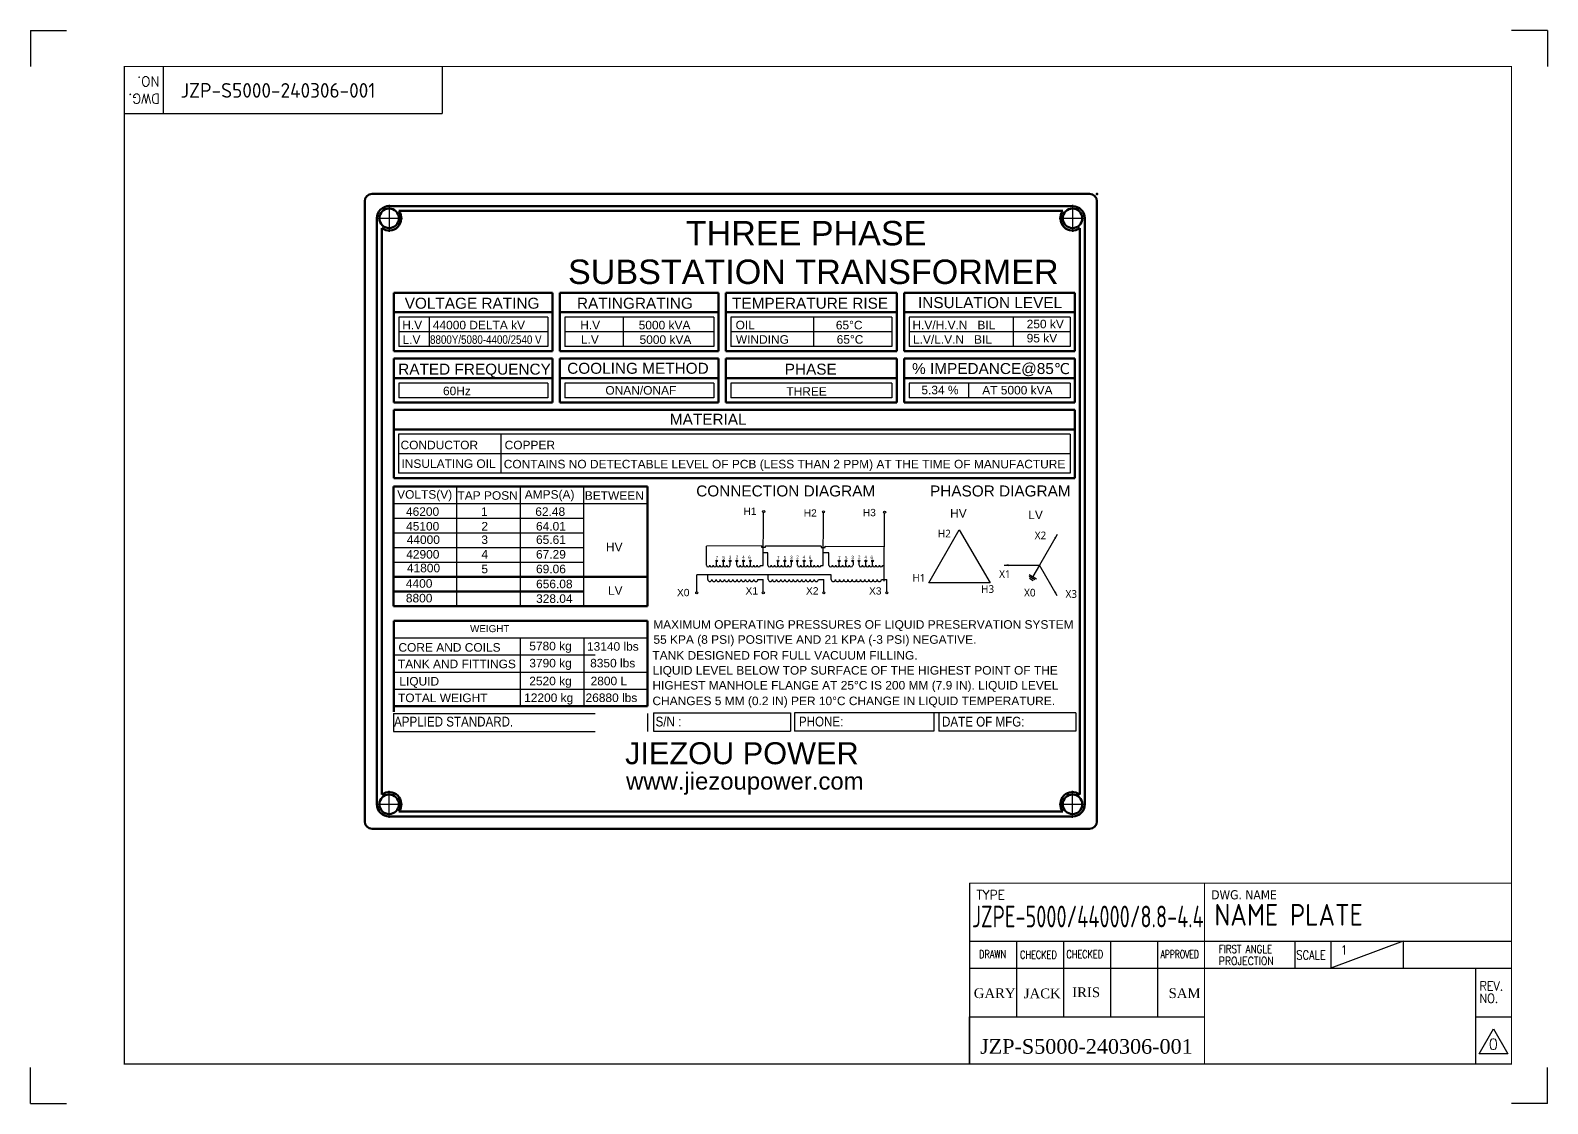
# Model space of a CAD drawing. Header units: millimetres. Extents: x 170275 to 421125, y -418833 to -203687.
# Drawn here: x 182900 to 183522, y -211399 to -210960 of the extents above; entities that cross this region are included whole.
import ezdxf
from ezdxf.enums import TextEntityAlignment as Align

# ---------------------------------------------------------------- set-up
doc = ezdxf.new("R2010")
doc.units = ezdxf.units.MM
doc.header["$LTSCALE"] = 13
doc.linetypes.add('CENTER', pattern=[50.8, 31.75, -6.35, 6.35, -6.35])
doc.linetypes.add('HIDDEN', pattern=[9.525, 6.35, -3.175])
doc.layers.get('0').update_dxf_attribs({"color": 1, "linetype": 'CENTER'})
for name, color, linetype in [('1', 4, 'Continuous'), ('2', 3, 'Continuous'), ('4', 2, 'HIDDEN'), ('粗实线', 4, 'Continuous')]:
    doc.layers.add(name, color=color, linetype=linetype)
doc.layers.add('paper', color=254, linetype='Continuous', plot=False)
doc.layers.add('标注、文本', color=3, linetype='Continuous', lineweight=25)
doc.layers.add('铁心', color=3, linetype='Continuous', lineweight=0)
doc.styles.add('Arial_txtstyle_2.50_0_0', font='arial.ttf')
doc.styles.add('hztxt', font='tssdeng.shx', dxfattribs={"bigfont": 'hztxt.shx'})
doc.styles.add('Note Text (ANSI)', font='arial.ttf')
doc.styles.add('ROMANS', font='romans.shx', dxfattribs={"bigfont": 'whgtxt.shx'})
doc.styles.get("Standard").update_dxf_attribs({"font": 'gbenor.shx', "bigfont": 'gbcbig.shx'})
doc.styles.add('Tahoma_txtstyle_30.40_0_0', font='tahoma.ttf')
doc.styles.add('Times New Roman_txtstyle_888.03_0_0888.0300', font='times.ttf', dxfattribs={"height": 888.03})
doc.styles.add('宋体', font='', dxfattribs={"width": 0.6})
doc.styles.get('宋体').set_extended_font_data('Microsoft YaHei')

msp = doc.modelspace()

# ---------------------------------------------------------------- linework, layer by layer
at = {"color": 0}
for p, q in [((183047.43, -211031.32), (183047.43, -211042.32)), ((183327.43, -211031.32), (183327.43, -211042.32)), ((183041.93, -211036.82), (183052.93, -211036.82)), ((183321.93, -211036.82), (183332.93, -211036.82)), ((183047.43, -211282.32), (183047.43, -211271.32)), ((183327.43, -211282.32), (183327.43, -211271.32)), ((183041.93, -211276.82), (183052.93, -211276.82)), ((183321.93, -211276.82), (183332.93, -211276.82))]:
    msp.add_line(p, q, dxfattribs=at)
at = {"layer": '1', "const_width": 0.518}
msp.add_lwpolyline([(182938.93, -211383.14), (183507.27, -211383.14), (183507.27, -210974.65), (182938.93, -210974.65), (182938.93, -211383.14)], dxfattribs=at)
at = {"layer": '2'}
for p, q in [((182954.92, -210974.65), (182954.92, -210993.89)), ((183069.18, -210974.65), (183069.18, -210993.89)), ((182938.93, -210993.89), (183069.18, -210993.89)), ((183285.26, -211309.14), (183285.26, -211383.14)), ((183285.26, -211332.82), (183507.27, -211332.82)), ((183304.5, -211332.82), (183304.5, -211363.85)), ((183323.74, -211332.82), (183323.74, -211363.85)), ((183342.98, -211332.82), (183342.98, -211363.85)), ((183362.23, -211332.82), (183362.23, -211363.85)), ((183418.47, -211332.82), (183418.47, -211343.92)), ((183462.87, -211332.82), (183433.27, -211343.92)), ((183433.27, -211332.82), (183433.27, -211343.92)), ((183462.87, -211332.82), (183462.87, -211343.92)), ((183285.26, -211343.92), (183381.47, -211343.92)), ((183381.47, -211343.92), (183507.27, -211343.92)), ((183492.47, -211343.92), (183492.47, -211383.14)), ((183285.26, -211363.85), (183381.47, -211363.85)), ((183285.26, -211383.09), (183285.26, -211363.85)), ((183492.47, -211363.85), (183507.27, -211363.85)), ((183493.95, -211379.07), (183499.87, -211368.81)), ((183499.87, -211368.81), (183505.79, -211379.07)), ((183505.79, -211379.07), (183493.95, -211379.07))]:
    msp.add_line(p, q, dxfattribs=at)
at = {"layer": '2', "color": 0}
for p, q in [((183268.48, -211186.14), (183281.04, -211164.38)), ((183281.04, -211164.38), (183293.61, -211186.14)), ((183199.97, -211171.03), (183177.43, -211171.04)), ((183177.43, -211178.89), (183177.43, -211171.04)), ((183202.59, -211173.8), (183200.81, -211173.79)), ((183227.63, -211173.8), (183225.31, -211173.79)), ((183173.46, -211182.86), (183173.46, -211182.84)), ((183309.67, -211182.73), (183312.62, -211184.43)), ((183313.85, -211178.89), (183311.14, -211183.58)), ((183293.61, -211186.14), (183268.48, -211186.14)), ((183309.68, -211183.45), (183311.99, -211184.78)), ((183309.76, -211184.27), (183311.24, -211185.12))]:
    msp.add_line(p, q, dxfattribs=at)
at = {"layer": '2', "color": 0, "linetype": 'Continuous'}
for p, q in [((183049.23, -211165.65), (183127.23, -211165.65)), ((183049.23, -211171.65), (183127.23, -211171.65)), ((183199.97, -211171.03), (183199.97, -211171.57)), ((183199.97, -211171.57), (183201.59, -211171.57)), ((183201.59, -211171.57), (183201.59, -211171.03)), ((183201.59, -211171.03), (183224.49, -211171.03)), ((183224.49, -211171.14), (183224.49, -211171.68)), ((183224.49, -211171.68), (183226.11, -211171.68)), ((183226.11, -211171.68), (183226.11, -211171.14)), ((183226.11, -211171.14), (183250.37, -211171.25)), ((183049.23, -211177.65), (183127.23, -211177.65)), ((183049.3, -211222.64), (183153.3, -211222.64)), ((183049.3, -211229.64), (183153.3, -211229.64)), ((183049.3, -211236.64), (183153.3, -211236.64)), ((183270.56, -211239.33), (183213.48, -211239.33))]:
    msp.add_line(p, q, dxfattribs=at)
for points in [[(183200.74, -211178.97), (183200.88, -211157.38)], [(183225.29, -211178.97), (183225.39, -211157.49)], [(183250.31, -211185.47), (183250.43, -211157.6)]]:
    msp.add_lwpolyline(points, dxfattribs=at)
at = {"layer": '2', "color": 0}
for points in [[(183321.11, -211166.32), (183313.85, -211178.89)], [(183299.35, -211178.89), (183313.85, -211178.89)], [(183321.11, -211191.45), (183313.85, -211178.89)]]:
    msp.add_lwpolyline(points, dxfattribs=at)
for points in [[(183321.11, -211166.32, 0, 0.871, 0), (183320.24, -211167.83, 0.871, 0.871, 0)], [(183299.35, -211178.89, 0, 0.871, 0), (183301.09, -211178.89, 0.871, 0.871, 0)], [(183321.11, -211191.45, 0, 0.871, 0), (183320.24, -211189.94, 0.871, 0.871, 0)]]:
    msp.add_lwpolyline(points, format="xyseb", dxfattribs=at)
at = {"layer": '4', "color": 0, "linetype": 'ByBlock', "lineweight": -3}
for p, q in [((183051.44, -211077.29), (183051.44, -211089.29)), ((183112.41, -211077.29), (183051.44, -211077.29)), ((183063.86, -211077.29), (183063.86, -211089.29)), ((183112.41, -211077.29), (183112.41, -211089.29)), ((183119.44, -211077.29), (183119.44, -211089.29)), ((183180.41, -211077.29), (183119.44, -211077.29)), ((183143.29, -211077.29), (183143.29, -211089.29)), ((183180.41, -211077.29), (183180.41, -211089.29)), ((183187.46, -211077.29), (183187.46, -211089.29)), ((183253.43, -211077.29), (183187.46, -211077.29)), ((183221.3, -211077.29), (183221.3, -211089.29)), ((183253.43, -211077.29), (183253.43, -211089.29)), ((183260.44, -211077.29), (183260.44, -211089.29)), ((183326.43, -211077.29), (183260.44, -211077.29)), ((183303.09, -211077.29), (183303.09, -211089.29)), ((183326.43, -211077.29), (183326.43, -211089.29)), ((183112.41, -211083.29), (183051.44, -211083.29)), ((183180.41, -211083.29), (183119.44, -211083.29)), ((183253.43, -211083.29), (183187.46, -211083.29)), ((183326.43, -211083.29), (183260.44, -211083.29)), ((183112.41, -211089.29), (183051.44, -211089.29)), ((183180.41, -211089.29), (183119.44, -211089.29)), ((183253.43, -211089.29), (183187.46, -211089.29)), ((183326.43, -211089.29), (183260.44, -211089.29)), ((183051.44, -211104.29), (183051.44, -211110.29)), ((183112.41, -211104.29), (183051.44, -211104.29)), ((183112.41, -211104.29), (183112.41, -211110.29)), ((183119.44, -211104.29), (183119.44, -211110.29)), ((183180.41, -211104.29), (183119.44, -211104.29)), ((183180.41, -211104.29), (183180.41, -211110.29)), ((183187.46, -211104.29), (183187.46, -211110.29)), ((183253.43, -211104.29), (183187.46, -211104.29)), ((183253.43, -211104.29), (183253.43, -211110.29)), ((183260.44, -211104.29), (183260.44, -211110.29)), ((183326.43, -211104.29), (183260.44, -211104.29)), ((183284.82, -211104.29), (183284.82, -211110.29)), ((183326.43, -211104.29), (183326.43, -211110.29)), ((183112.41, -211110.29), (183051.44, -211110.29)), ((183180.41, -211110.29), (183119.44, -211110.29)), ((183253.43, -211110.29), (183187.46, -211110.29)), ((183326.43, -211110.29), (183260.44, -211110.29)), ((183051.33, -211125.25), (183051.33, -211141.25)), ((183326.43, -211125.25), (183051.33, -211125.25)), ((183093.19, -211125.25), (183093.19, -211141.25)), ((183326.43, -211125.25), (183326.43, -211141.25)), ((183326.43, -211133.25), (183051.33, -211133.25)), ((183326.43, -211141.25), (183051.33, -211141.25)), ((183049.23, -211153.65), (183153.23, -211153.65)), ((183049.3, -211208.64), (183153.3, -211208.64))]:
    msp.add_line(p, q, dxfattribs=at)
at = {"layer": '4', "color": 0, "lineweight": -3}
for p, q in [((183075.23, -211195.65), (183075.23, -211146.65)), ((183101.23, -211195.65), (183101.23, -211146.65)), ((183127.23, -211195.65), (183127.23, -211146.65)), ((183049.23, -211159.65), (183127.23, -211159.65)), ((183101.3, -211236.64), (183101.3, -211208.64)), ((183127.3, -211236.64), (183127.3, -211208.64)), ((183049.3, -211215.64), (183153.3, -211215.64)), ((183049.29, -211239.59), (183153.27, -211239.59)), ((183049.29, -211239.59), (183049.29, -211247.07)), ((183153.27, -211239.59), (183153.27, -211247.07)), ((183155.8, -211239.33), (183211.83, -211239.33)), ((183155.8, -211239.33), (183155.8, -211246.8)), ((183211.83, -211239.33), (183211.83, -211246.8)), ((183213.48, -211239.33), (183213.48, -211246.8)), ((183328.81, -211239.33), (183257.19, -211239.33)), ((183270.56, -211239.33), (183270.56, -211246.8)), ((183272.6, -211239.33), (183272.6, -211246.8)), ((183328.81, -211239.33), (183328.81, -211246.8)), ((183049.29, -211247.07), (183153.27, -211247.07)), ((183155.8, -211246.8), (183211.83, -211246.8)), ((183270.56, -211246.8), (183213.48, -211246.8)), ((183328.81, -211246.8), (183272.6, -211246.8))]:
    msp.add_line(p, q, dxfattribs=at)
at = {"layer": 'paper'}
for p, q in [((182900.45, -210959.84), (182900.45, -210974.65)), ((182900.45, -210959.84), (182915.25, -210959.84)), ((183522.07, -210959.84), (183507.27, -210959.84)), ((183522.07, -210959.84), (183522.07, -210974.65)), ((182900.45, -211399.42), (182900.45, -211384.62)), ((183522.07, -211399.42), (183522.07, -211384.62)), ((182900.45, -211399.42), (182915.25, -211399.42)), ((183522.07, -211399.42), (183507.27, -211399.42))]:
    msp.add_line(p, q, dxfattribs=at)
at = {"layer": '标注、文本', "color": 0}
for p, q in [((183202.59, -211178.96), (183202.59, -211173.8)), ((183227.63, -211178.96), (183227.63, -211173.8)), ((183228.56, -211182.84), (183173.46, -211182.84)), ((183173.46, -211189.75), (183173.46, -211182.86)), ((183177.97, -211184.75), (183177.97, -211182.84)), ((183181.6, -211178.89), (183181.6, -211177.5)), ((183184.38, -211178.89), (183184.38, -211177.5)), ((183187.15, -211178.89), (183187.15, -211177.5)), ((183189.86, -211178.89), (183189.86, -211177.5)), ((183192.64, -211178.89), (183192.64, -211177.5)), ((183195.42, -211178.89), (183195.42, -211177.5)), ((183199.58, -211178.96), (183200.74, -211178.97)), ((183202.74, -211184.75), (183202.74, -211182.84)), ((183206.75, -211178.89), (183206.75, -211177.5)), ((183209.53, -211178.89), (183209.53, -211177.5)), ((183212.31, -211178.89), (183212.31, -211177.5)), ((183214.68, -211178.89), (183214.68, -211177.5)), ((183217.46, -211178.89), (183217.46, -211177.5)), ((183220.24, -211178.89), (183220.24, -211177.5)), ((183224.4, -211178.96), (183225.26, -211178.97)), ((183228.56, -211184.78), (183228.56, -211182.84)), ((183231.8, -211178.89), (183231.8, -211177.5)), ((183234.58, -211178.89), (183234.58, -211177.5)), ((183237.69, -211178.89), (183237.69, -211177.5)), ((183239.95, -211178.89), (183239.95, -211177.5)), ((183242.73, -211178.89), (183242.73, -211177.5)), ((183245.51, -211178.89), (183245.51, -211177.5)), ((183249.67, -211178.96), (183250.32, -211178.97)), ((183198.54, -211184.76), (183200.74, -211184.77)), ((183200.74, -211189.74), (183200.74, -211184.76)), ((183223.31, -211184.75), (183225.51, -211184.76)), ((183225.51, -211189.74), (183225.51, -211184.76)), ((183249.14, -211184.78), (183251.33, -211184.79)), ((183251.33, -211189.77), (183251.33, -211184.79))]:
    msp.add_line(p, q, dxfattribs=at)
for centre, radius in [((183200.9, -211156.94), 0.434), ((183225.4, -211157.06), 0.434), ((183250.45, -211157.17), 0.434), ((183181.61, -211177.15), 0.352), ((183184.39, -211177.15), 0.352), ((183187.16, -211177.15), 0.352), ((183189.87, -211177.15), 0.352), ((183192.65, -211177.15), 0.352), ((183195.43, -211177.15), 0.352), ((183206.76, -211177.15), 0.352), ((183209.54, -211177.15), 0.352), ((183212.32, -211177.15), 0.352), ((183214.69, -211177.15), 0.352), ((183217.47, -211177.15), 0.352), ((183220.25, -211177.15), 0.352), ((183231.81, -211177.15), 0.352), ((183234.59, -211177.15), 0.352), ((183237.36, -211177.15), 0.352), ((183239.96, -211177.15), 0.352), ((183242.74, -211177.15), 0.352), ((183245.51, -211177.15), 0.352), ((183173.46, -211190.19), 0.434), ((183200.74, -211190.18), 0.434), ((183225.51, -211190.18), 0.434), ((183251.33, -211190.21), 0.434)]:
    msp.add_circle(centre, radius, dxfattribs=at)
for centre, radius, end in [((183178.13, -211178.89), 0.694, 0), ((183179.52, -211178.89), 0.694, 0), ((183180.91, -211178.89), 0.694, 0), ((183182.29, -211178.89), 0.694, 0), ((183183.68, -211178.89), 0.694, 0), ((183185.07, -211178.89), 0.694, 0), ((183186.46, -211178.89), 0.694, 0), ((183190.56, -211178.89), 0.694, 0), ((183191.95, -211178.89), 0.694, 0), ((183193.34, -211178.89), 0.694, 0), ((183194.72, -211178.89), 0.694, 0), ((183196.11, -211178.89), 0.694, 0), ((183197.5, -211178.89), 0.694, 0), ((183198.89, -211178.89), 0.694, 0), ((183203.28, -211178.89), 0.694, 0), ((183204.67, -211178.89), 0.694, 0), ((183206.06, -211178.89), 0.694, 0), ((183207.45, -211178.89), 0.694, 0), ((183208.84, -211178.89), 0.694, 0), ((183210.23, -211178.89), 0.694, 0), ((183211.61, -211178.89), 0.694, 0), ((183215.38, -211178.89), 0.694, 0), ((183216.77, -211178.89), 0.694, 0), ((183218.15, -211178.89), 0.694, 0), ((183219.54, -211178.89), 0.694, 0), ((183220.93, -211178.89), 0.694, 0), ((183222.32, -211178.89), 0.694, 0), ((183223.71, -211178.89), 0.694, 353.81649), ((183228.33, -211178.89), 0.694, 0), ((183229.72, -211178.89), 0.694, 0), ((183231.11, -211178.89), 0.694, 0), ((183232.49, -211178.89), 0.694, 0), ((183233.88, -211178.89), 0.694, 0), ((183235.27, -211178.89), 0.694, 0), ((183236.66, -211178.89), 0.694, 0), ((183240.65, -211178.89), 0.694, 0), ((183242.03, -211178.89), 0.694, 0), ((183243.42, -211178.89), 0.694, 0), ((183244.81, -211178.89), 0.694, 0), ((183246.2, -211178.89), 0.694, 0), ((183247.59, -211178.89), 0.694, 0), ((183248.98, -211178.89), 0.694, 353.73169), ((183178.83, -211184.75), 0.857, 0), ((183180.54, -211184.75), 0.857, 0), ((183182.26, -211184.75), 0.857, 0), ((183183.97, -211184.75), 0.857, 0), ((183185.69, -211184.75), 0.857, 0), ((183187.4, -211184.75), 0.857, 0), ((183189.12, -211184.75), 0.857, 0), ((183190.83, -211184.75), 0.857, 0), ((183192.54, -211184.75), 0.857, 0), ((183194.26, -211184.75), 0.857, 0), ((183195.97, -211184.75), 0.857, 0), ((183197.69, -211184.75), 0.857, 0), ((183203.6, -211184.75), 0.857, 0), ((183205.31, -211184.75), 0.857, 0), ((183207.03, -211184.75), 0.857, 0), ((183208.74, -211184.75), 0.857, 0), ((183210.46, -211184.75), 0.857, 0), ((183212.17, -211184.75), 0.857, 0), ((183213.88, -211184.75), 0.857, 0), ((183215.6, -211184.75), 0.857, 0), ((183217.31, -211184.75), 0.857, 0), ((183219.03, -211184.75), 0.857, 0), ((183220.74, -211184.75), 0.857, 0), ((183222.46, -211184.75), 0.857, 0), ((183229.42, -211184.78), 0.857, 0), ((183231.14, -211184.78), 0.857, 0), ((183232.85, -211184.78), 0.857, 0), ((183234.56, -211184.78), 0.857, 0), ((183236.28, -211184.78), 0.857, 0), ((183237.99, -211184.78), 0.857, 0), ((183239.71, -211184.78), 0.857, 0), ((183241.42, -211184.78), 0.857, 0), ((183243.14, -211184.78), 0.857, 0), ((183244.85, -211184.78), 0.857, 0), ((183246.56, -211184.78), 0.857, 0), ((183248.28, -211184.78), 0.857, 0)]:
    msp.add_arc(centre, radius, 180, end, dxfattribs=at)
at = {"layer": '粗实线', "color": 0, "lineweight": 50}
for p, q in [((183040.43, -211026.82), (183334.43, -211026.82)), ((183037.43, -211029.82), (183037.43, -211283.82)), ((183047.41, -211031.82), (183327.43, -211031.82)), ((183051.43, -211033.82), (183323.43, -211033.82)), ((183082.9, -211033.82), (183107.74, -211033.82)), ((183110.53, -211033.82), (183142.41, -211033.82)), ((183337.43, -211029.82), (183337.43, -211283.82)), ((183042.43, -211036.82), (183042.43, -211276.82)), ((183332.43, -211036.82), (183332.43, -211276.82)), ((183044.43, -211040.82), (183044.43, -211272.82)), ((183330.43, -211040.82), (183330.43, -211272.82)), ((183049.41, -211067.29), (183049.41, -211091.29)), ((183114.41, -211067.29), (183049.41, -211067.29)), ((183114.41, -211067.29), (183114.41, -211091.29)), ((183117.41, -211067.29), (183117.41, -211091.29)), ((183182.41, -211067.29), (183117.41, -211067.29)), ((183182.41, -211067.29), (183182.41, -211091.29)), ((183185.43, -211067.29), (183185.43, -211091.29)), ((183255.43, -211067.29), (183185.43, -211067.29)), ((183255.43, -211067.29), (183255.43, -211091.29)), ((183328.43, -211067.29), (183258.4, -211067.29)), ((183258.4, -211067.29), (183258.4, -211091.29)), ((183328.43, -211067.29), (183328.43, -211091.29)), ((183114.41, -211075.29), (183049.41, -211075.29)), ((183182.41, -211075.29), (183117.41, -211075.29)), ((183255.43, -211075.29), (183185.43, -211075.29)), ((183328.43, -211075.29), (183258.4, -211075.29)), ((183114.41, -211091.29), (183049.41, -211091.29)), ((183049.41, -211094.29), (183049.41, -211112.29)), ((183114.41, -211094.29), (183049.41, -211094.29)), ((183114.41, -211094.29), (183114.41, -211112.29)), ((183182.41, -211091.29), (183117.41, -211091.29)), ((183117.41, -211094.29), (183117.41, -211112.29)), ((183182.41, -211094.29), (183117.41, -211094.29)), ((183182.41, -211094.29), (183182.41, -211112.29)), ((183255.43, -211091.29), (183185.43, -211091.29)), ((183185.43, -211094.29), (183185.43, -211112.29)), ((183255.43, -211094.29), (183185.43, -211094.29)), ((183255.43, -211094.29), (183255.43, -211112.29)), ((183328.43, -211091.29), (183258.4, -211091.29)), ((183258.4, -211094.29), (183258.4, -211112.29)), ((183328.43, -211094.29), (183258.4, -211094.29)), ((183328.43, -211094.29), (183328.43, -211112.29)), ((183114.41, -211102.29), (183049.41, -211102.29)), ((183182.41, -211102.29), (183117.41, -211102.29)), ((183255.43, -211102.29), (183185.43, -211102.29)), ((183328.43, -211102.29), (183258.4, -211102.29)), ((183114.41, -211112.29), (183049.41, -211112.29)), ((183182.41, -211112.29), (183117.41, -211112.29)), ((183255.43, -211112.29), (183185.43, -211112.29)), ((183328.43, -211112.29), (183258.4, -211112.29)), ((183049.3, -211115.25), (183049.3, -211143.25)), ((183049.3, -211115.25), (183049.3, -211143.25)), ((183328.43, -211115.25), (183049.3, -211115.25)), ((183328.43, -211115.25), (183328.43, -211143.25)), ((183328.43, -211123.25), (183049.3, -211123.25)), ((183328.43, -211143.25), (183049.3, -211143.25)), ((183049.23, -211146.65), (183153.23, -211146.65)), ((183049.23, -211195.65), (183049.23, -211146.65)), ((183153.23, -211195.65), (183153.23, -211146.65)), ((183049.23, -211183.65), (183153.23, -211183.65)), ((183049.23, -211189.65), (183127.23, -211189.65)), ((183049.23, -211195.65), (183153.23, -211195.65)), ((183049.3, -211201.64), (183153.3, -211201.64)), ((183049.3, -211239.01), (183049.3, -211201.64)), ((183153.3, -211236.64), (183153.3, -211201.64)), ((183049.3, -211236.64), (183153.3, -211236.64)), ((183047.41, -211281.82), (183327.43, -211281.82)), ((183051.43, -211279.82), (183323.43, -211279.82)), ((183040.43, -211286.82), (183334.43, -211286.82))]:
    msp.add_line(p, q, dxfattribs=at)
for centre in [(183047.43, -211036.82), (183327.43, -211036.82), (183047.43, -211276.82), (183327.43, -211276.82)]:
    msp.add_circle(centre, 4, dxfattribs=at)
for centre, radius, start, end in [((183040.43, -211029.82), 3, 90, 180), ((183334.43, -211029.82), 3, 0, 90), ((183047.43, -211036.82), 5, 89.79079, 180), ((183047.43, -211036.82), 5, 233.13077, 36.86971), ((183327.43, -211036.82), 5, 143.13029, 306.86923), ((183327.43, -211036.82), 5, 0, 90), ((183047.43, -211276.82), 5, 323.13029, 126.86923), ((183327.43, -211276.82), 5, 53.13077, 216.86971), ((183047.43, -211276.82), 5, 180, 270.20921), ((183327.43, -211276.82), 5, 270, 0), ((183040.43, -211283.82), 3, 180, 270), ((183334.43, -211283.82), 3, 270, 0)]:
    msp.add_arc(centre, radius, start, end, dxfattribs=at)
msp.add_point((183337.43, -211026.82), dxfattribs=at)
msp.add_point((183337.43, -211026.82), dxfattribs=at)
msp.add_point((183337.43, -211026.82), dxfattribs=at)
msp.add_point((183337.43, -211026.82), dxfattribs=at)
at = {"layer": '铁心'}
for p, q in [((183285.26, -211309.14), (183507.27, -211309.14)), ((183381.47, -211309.14), (183381.47, -211383.14))]:
    msp.add_line(p, q, dxfattribs=at)

# ---------------------------------------------------------------- texts
at = {"layer": '1', "color": 4, "width": 0.8}
msp.add_text('JZPE-5000/44000/8.8-4.4', height=8.8803, dxfattribs=at).set_placement((183286.24, -211327.22))
at = {"layer": '1', "color": 4}
msp.add_text('NAME PLATE', height=8.88, dxfattribs=at).set_placement((183385.56, -211326.52))
at = {"layer": '2', "style": 'ROMANS'}
for s, p in [('NO.', (182953.41, -210978.78)), ('DWG.', (182953.55, -210985.87))]:
    msp.add_text(s, height=3.996, rotation=180, dxfattribs=at).set_placement(p)
at = {"layer": '2', "color": 0, "linetype": 'Continuous', "style": 'Arial_txtstyle_2.50_0_0'}
for s, height, p in [('THREE PHASE ', 10, (183220.19, -211042.9)), ('SUBSTATION TRANSFORMER ', 10, (183223.17, -211058.72)), ('5.34 %%%', 3.5, (183273.12, -211107.14)), ('AT 5000 kVA', 3.5, (183304.83, -211107.14)), ('MATERIAL', 4.5, (183178.17, -211119.12)), ('INSULATING OIL', 3.5, (183071.79, -211137.31)), ('CONTAINS NO DETECTABLE LEVEL OF PCB (LESS THAN 2 PPM) AT THE TIME OF MANUFACTURE ', 3.5, (183210.12, -211137.93)), ('VOLTS(V)', 3.5, (183062, -211150.35)), ('TAP POSN', 3.5, (183087.79, -211150.35)), ('AMPS(A)', 3.5, (183113.18, -211150.35)), ('BETWEEN', 3.5, (183139.7, -211150.35)), ('JIEZOU POWER', 9, (183191.95, -211255.9)), ('www.jiezoupower.com ', 7, (183194.52, -211268.17))]:
    msp.add_text(s, height=height, dxfattribs=at).set_placement(p, align=Align.MIDDLE)
for s, height, p in [('VOLTAGE RATING', 4.5, (183053.83, -211073.85)), (' RATINGRATING', 4.5, (183122.64, -211073.85)), ('TEMPERATURE RISE ', 4.5, (183187.95, -211073.85)), ('INSULATION LEVEL', 4.5, (183264.11, -211073.6)), ('H.V    ', 3.5, (183052.83, -211082.26)), ('H.V    ', 3.5, (183125.74, -211082.28)), ('5000 kVA', 3.5, (183149.68, -211082.31)), ('OIL', 3.5, (183189.39, -211082.28)), ('65%%DC', 3.5, (183230.45, -211082.31)), ('H.V/H.V.N   BIL', 3.5, (183261.83, -211082.28)), ('250 kV', 3.5, (183308.64, -211081.86)), ('L.V', 3.5, (183052.93, -211088.25)), ('L.V', 3.5, (183126, -211088.2)), ('5000 kVA', 3.5, (183150.04, -211088.24)), ('WINDING', 3.5, (183189.49, -211088.2)), ('65%%DC', 3.5, (183230.81, -211088.18)), ('L.V/L.V.N   BIL ', 3.5, (183262.06, -211088.2)), ('95 kV', 3.5, (183308.64, -211087.65)), ('COOLING METHOD', 4.5, (183120.39, -211100.5)), ('%%% IMPEDANCE@85℃', 4.5, (183261.69, -211100.6)), ('RATED FREQUENCY', 4.5, (183051.16, -211100.85)), ('PHASE', 4.5, (183209.52, -211100.85)), ('60Hz', 3.5, (183069.51, -211109.28)), ('ONAN/ONAF', 3.5, (183136.04, -211109.03)), ('THREE', 3.5, (183210.18, -211109.5)), ('CONDUCTOR        COPPER', 3.5, (183052.12, -211131.43)), (' MAXIMUM OPERATING PRESSURES OF LIQUID PRESERVATION SYSTEM ', 3.5, (183154.27, -211204.92)), (' 55 KPA (8 PSI) POSITIVE AND 21 KPA (-3 PSI) NEGATIVE.', 3.5, (183154.37, -211211.08)), ('TANK DESIGNED FOR FULL VACUUM FILLING.', 3.5, (183155.29, -211217.58)), ('LIQUID LEVEL BELOW TOP SURFACE OF THE HIGHEST POINT OF THE ', 3.5, (183155.41, -211223.71)), (' HIGHEST MANHOLE FLANGE AT 25°C IS 200 MM (7.9 IN). LIQUID LEVEL ', 3.5, (183153.95, -211229.81)), ('CHANGES 5 MM (0.2 IN) PER 10°C CHANGE IN LIQUID TEMPERATURE.', 3.5, (183155.32, -211236.21))]:
    msp.add_text(s, height=height, dxfattribs=at).set_placement(p)
at = {"layer": '2', "color": 7, "linetype": 'Continuous', "style": 'Arial_txtstyle_2.50_0_0'}
msp.add_text('44000 DELTA kV', height=3.5, dxfattribs=at).set_placement((183065.34, -211082.29))
at = {"layer": '2', "color": 0, "linetype": 'Continuous', "style": 'Arial_txtstyle_2.50_0_0', "width": 0.82}
msp.add_text('8800Y/5080-4400/2540 V', height=3.5, dxfattribs=at).set_placement((183064.2, -211088.23))
at = {"layer": '2', "color": 0, "linetype": 'Continuous', "style": 'Arial_txtstyle_2.50_0_0'}
for s, height, p in [('CONNECTION DIAGRAM', 4.5, (183246.59, -211148.49)), ('PHASOR DIAGRAM', 4.5, (183326.65, -211148.5)), ('46200', 3.5, (183067.94, -211156.94)), ('1', 3.5, (183087.82, -211156.94)), ('62.48', 3.5, (183119.55, -211156.94)), ('HV', 3.5, (183284.07, -211157.62)), ('LV', 3.5, (183315.26, -211158.27)), ('45100', 3.5, (183067.98, -211162.94)), ('2', 3.5, (183087.95, -211162.94)), ('64.01', 3.5, (183119.85, -211162.94)), ('44000', 3.5, (183068.24, -211168.44)), ('3', 3.5, (183087.95, -211168.44)), ('65.61', 3.5, (183119.85, -211168.44)), ('HV', 3.5, (183143.06, -211171.44)), ('42900', 3.5, (183068.04, -211174.44)), ('4', 3.5, (183087.95, -211174.44)), ('67.29', 3.5, (183119.85, -211174.44)), ('41800', 3.5, (183068.32, -211180.05)), ('5', 3.5, (183087.95, -211180.44)), ('69.06', 3.5, (183119.85, -211180.44)), ('4400', 3.5, (183065.17, -211186.38)), ('656.08', 3.5, (183122.6, -211186.58)), ('LV', 3.5, (183143.06, -211189.26)), ('8800', 3.5, (183065.17, -211192.38)), ('328.04', 3.5, (183122.6, -211192.58)), ('CORE AND COILS', 3.5, (183093.09, -211212.56)), ('5780 kg', 3.5, (183122.26, -211212)), ('13140 lbs', 3.5, (183149.7, -211212.17)), ('TANK AND FITTINGS', 3.5, (183099.37, -211219.32)), ('3790 kg', 3.5, (183122.26, -211219)), ('8350 lbs', 3.5, (183148.28, -211219)), ('LIQUID', 3.5, (183067.92, -211226.43)), (' 2520 kg', 3.5, (183122.25, -211226.32)), ('2800 L', 3.5, (183144.94, -211226.32)), ('TOTAL WEIGHT', 3.5, (183087.74, -211233.22)), ('12200 kg', 3.5, (183122.87, -211233.18)), ('26880 lbs', 3.5, (183149.11, -211233.18))]:
    msp.add_text(s, height=height, dxfattribs=at).set_placement(p, align=Align.MIDDLE_RIGHT)
at = {"layer": '2', "color": 0, "style": 'Note Text (ANSI)'}
for s, p in [('H1', (183197.95, -211158.3)), ('H2', (183222.64, -211159)), ('H3', (183246.85, -211158.84)), ('X0', (183170.48, -211191.6)), ('X1', (183198.58, -211190.9)), ('X2', (183223.35, -211190.9)), ('X3', (183249.17, -211190.93))]:
    msp.add_text(s, height=3, dxfattribs=at).set_placement(p, align=Align.RIGHT)
at = {"layer": '2', "color": 0, "style": '宋体'}
for s, p in [('H2', (183272.24, -211167.52)), ('X2', (183311.92, -211168.26)), ('H1', (183261.81, -211185.64)), ('X1', (183297.34, -211184.09)), ('H3', (183289.94, -211190.23)), ('X0', (183307.56, -211191.7)), ('X3', (183324.55, -211192.25))]:
    msp.add_text(s, height=3.134, dxfattribs=at).set_placement(p)
at = {"layer": '2', "color": 0, "style": 'Note Text (ANSI)'}
for s, p in [('7', (183181.74, -211175.71)), ('5', (183184.49, -211175.83)), ('3', (183187.12, -211175.69)), ('2', (183189.94, -211175.57)), ('4', (183192.58, -211175.6)), ('6', (183195.07, -211175.68)), ('7', (183206.9, -211175.71)), ('5', (183209.64, -211175.83)), ('3', (183212.27, -211175.69)), ('2', (183214.76, -211175.57)), ('4', (183217.39, -211175.6)), ('6', (183219.88, -211175.68)), ('7', (183231.94, -211175.71)), ('5', (183234.69, -211175.83)), ('3', (183237.32, -211175.69)), ('2', (183240.03, -211175.57)), ('4', (183242.66, -211175.6)), ('6', (183245.15, -211175.68))]:
    msp.add_text(s, height=1.3, dxfattribs=at).set_placement(p, align=Align.MIDDLE)
at = {"layer": '2', "color": 0, "linetype": 'Continuous', "style": 'Arial_txtstyle_2.50_0_0', "width": 0.85}
for s, p in [('APPLIED STANDARD.', (183049.45, -211242.97)), ('S/N : ', (183156.6, -211242.94)), ('PHONE: ', (183215.32, -211242.93)), ('DATE OF MFG: ', (183273.96, -211242.97))]:
    msp.add_text(s, height=4, dxfattribs=at).set_placement(p, align=Align.MIDDLE_LEFT)
at = {"layer": '2', "style": 'ROMANS'}
for s, p in [('TYPE', (183288.03, -211315.75)), ('1', (183437.11, -211338.39))]:
    msp.add_text(s, height=3.7, dxfattribs=at).set_placement(p)
for s, height, width, p in [('DRAWN', 3.256, 0.75, (183289.12, -211339.85)), ('CHECKED', 3.256, 0.75, (183305.92, -211340.06)), ('CHECKED', 3.256, 0.75, (183324.9, -211339.85)), ('APPROVED', 3.256, 0.7, (183363.47, -211339.85)), ('FIRST ANGLE', 3.2561, 0.8, (183387.31, -211337.73)), ('SCALE', 3.7, 0.8, (183419.12, -211340.41)), ('PROJECTION', 3.256, 0.86, (183387.31, -211342.61)), ('REV.', 3.7, 0.9, (183494.15, -211353.08)), ('NO.', 3.7, 0.9, (183494.15, -211358.12))]:
    msp.add_text(s, height=height, dxfattribs=dict(at, width=width)).set_placement(p)
at = {"layer": '2', "color": 4, "style": 'ROMANS'}
msp.add_text('0', height=4.44, dxfattribs=at).set_placement((183497.88, -211377.29))
at = {"layer": '4', "color": 0, "lineweight": -3, "style": 'Arial_txtstyle_2.50_0_0'}
msp.add_text('WEIGHT', height=2.88, dxfattribs=at).set_placement((183080.61, -211206.31))
at = {"layer": '标注、文本', "ltscale": 1.388085, "insert": (182961.99, -210987.43), "char_height": 6, "attachment_point": 7, "style": 'hztxt'}
msp.add_mtext('JZP-S5000-240306-001', dxfattribs=at)
at = {"layer": '标注、文本', "color": 4, "ltscale": 33.258214, "true_color": 0x00ffff, "attachment_point": 7, "style": 'Times New Roman_txtstyle_888.03_0_0888.0300'}
for s, insert, char_height in [('GARY', (183286.97, -211356.23), 4), ('JACK', (183307.47, -211356.34), 4), ('IRIS', (183327.3, -211355.86), 4), ('SAM', (183366.77, -211356.23), 4), ('JZP-S5000-240306-001', (183289.56, -211379.07), 6)]:
    msp.add_mtext(s, dxfattribs=dict(at, insert=insert, char_height=char_height))
at = {"layer": '铁心', "style": 'Tahoma_txtstyle_30.40_0_0'}
msp.add_text('DWG. NAME', height=3.738, dxfattribs=at).set_placement((183384.24, -211315.75))

doc.saveas('drawing.dxf')
